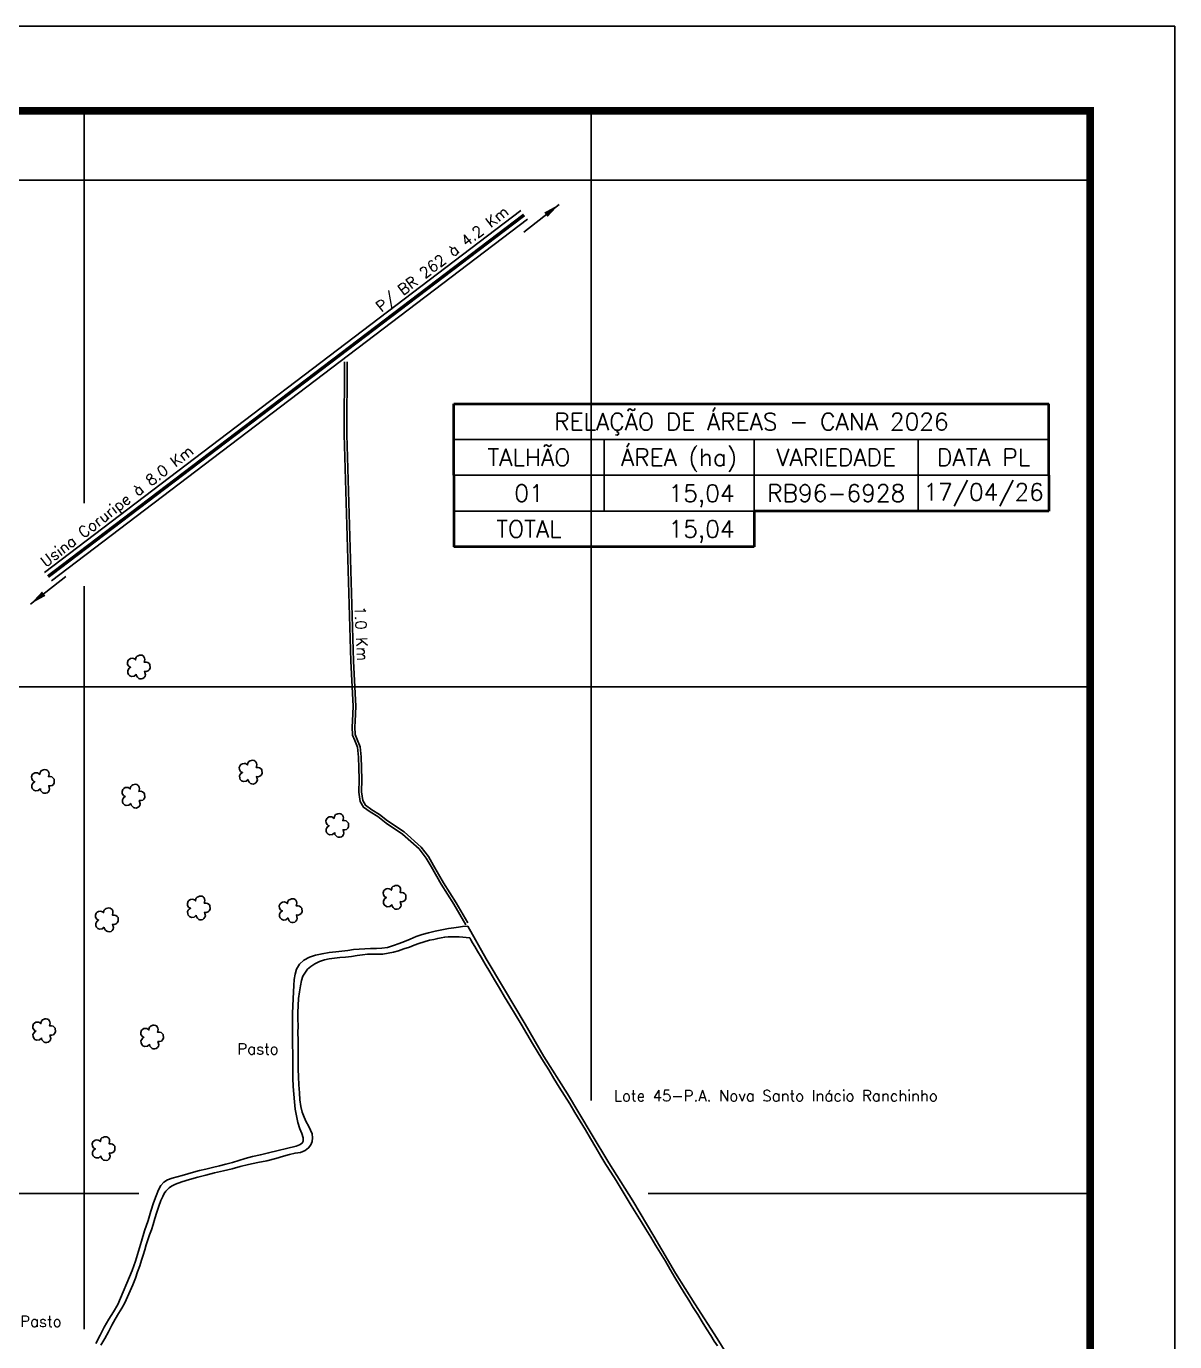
# Model space of a CAD drawing. Extents: x 740895 to 741945, y 7812406 to 7813891.
# Drawn here: x 741266 to 741945, y 7813112 to 7813891 of the extents above; entities that cross this region are included whole.
import ezdxf
from ezdxf.enums import TextEntityAlignment as Align

# ---------------------------------------------------------------- set-up
doc = ezdxf.new("R2010")
doc.units = 0
for name, pattern in [('CENTER2', [1.125, 0.75, -0.125, 0.125, -0.125]), ('CONTINUO', [0]), ('LIN0', [0])]:
    doc.linetypes.add(name, pattern=pattern)
for name, color, linetype in [('0114000158', 1, 'Continuous'), ('0114000158001', 5, 'Continuous'), ('_SIMBOLO ARVORE', 118, 'Continuous'), ('ESTRADA', 1, 'Continuous'), ('MARGEM', 5, 'Continuous'), ('QUADRO_DE_AREAS_CANA_2023', 7, 'Continuous'), ('TEXTO CONFRONTANTES', 7, 'Continuous')]:
    doc.layers.add(name, color=color, linetype=linetype)
doc.layers.add('TEXTO_DIVERSOS', color=7, linetype='Continuous', lineweight=5)
doc.styles.add('Simplex', font='simplex.shx')
doc.styles.get("Standard").update_dxf_attribs({"font": 'arial.ttf'})
doc.dimstyles.new('ISO-25', dxfattribs={"dimtxt": 2.5, "dimasz": 2.5, "dimexe": 1.25, "dimexo": 0.625, "dimtad": 1, "dimtxsty": 'Standard', "dimcen": 2.5, "dimadec": 0, "dimazin": 0, "dimtfac": 1, "dimtmove": 0, "dimatfit": 3, "dimfxl": 1, "dimarcsym": 0})

msp = doc.modelspace()

# ---------------------------------------------------------------- linework, layer by layer
at = {"color": 8}
for p, q in [((741300, 7813608.82), (741300, 7813841.02)), ((741600, 7813255.14), (741600, 7813841.02)), ((740945.41, 7813800), (741895.41, 7813800)), ((741300, 7813119.82), (741300, 7813559.55)), ((740945.41, 7813500), (741895.41, 7813500)), ((740945.41, 7813200), (741332.36, 7813200)), ((741633.76, 7813200), (741895.41, 7813200))]:
    msp.add_line(p, q, dxfattribs=at)
at = {"layer": '0114000158'}
msp.add_lwpolyline([(741306.89, 7813111.28), (741309.35, 7813116.15), (741311.76, 7813120.91), (741314.55, 7813125.64), (741317.3, 7813130.12), (741319.94, 7813134.46), (741328.36, 7813154.59), (741330.27, 7813160.09), (741332.16, 7813165.89), (741333.95, 7813171.89), (741335.75, 7813177.98), (741337.79, 7813184.06), (741339.49, 7813189.62), (741341.03, 7813194.49), (741342.5, 7813198.71), (741343.87, 7813202.19), (741345.38, 7813204.84), (741347.04, 7813206.71), (741349.24, 7813208.11), (741351.99, 7813209.14), (741354.97, 7813209.95), (741358.04, 7813210.79), (741361.27, 7813211.73), (741364.69, 7813212.74), (741368.27, 7813213.61), (741372.01, 7813214.54), (741375.95, 7813215.46), (741379.99, 7813216.39), (741383.88, 7813217.43), (741387.68, 7813218.39), (741391.57, 7813219.58), (741395.25, 7813220.74), (741399.51, 7813221.97), (741404.27, 7813223.04), (741409.06, 7813224.09), (741425.41, 7813228.11), (741427.47, 7813228.88), (741428.9, 7813229.85), (741429.58, 7813231.11), (741429.49, 7813233), (741428.69, 7813235.52), (741427.57, 7813238.42), (741426.35, 7813242.16), (741425.53, 7813246.03), (741424.88, 7813250.03), (741424.35, 7813254.37), (741424.04, 7813258.9), (741423.74, 7813263.5), (741423.54, 7813268.4), (741423.46, 7813273.36), (741423.41, 7813278.23), (741423.36, 7813283.09), (741423.35, 7813287.95), (741423.28, 7813292.85), (741423.24, 7813297.73), (741423.18, 7813302.34), (741423.23, 7813306.73), (741423.36, 7813311.13), (741423.62, 7813315.4), (741423.84, 7813319.44), (741424.05, 7813323.19), (741424.27, 7813326.73), (741424.77, 7813329.97), (741425.67, 7813332.97), (741427.41, 7813335.79), (741429.99, 7813338.18), (741433.28, 7813339.9), (741436.9, 7813341.07), (741440.75, 7813342), (741444.86, 7813342.71), (741448.83, 7813343.13), (741452.55, 7813343.52), (741456.09, 7813344.01), (741459.33, 7813344.49), (741462.72, 7813344.75), (741466.07, 7813344.99), (741469.45, 7813345.18), (741472.99, 7813345.1), (741476.18, 7813345.26), (741479.51, 7813345.77), (741482.99, 7813346.96), (741486.32, 7813348.08), (741489.51, 7813349.35), (741492.94, 7813350.73), (741496.41, 7813352.23), (741500.02, 7813353.38), (741503.79, 7813354.47), (741507.73, 7813355.37), (741511.74, 7813356.17), (741515.61, 7813356.91), (741518.8, 7813357.35), (741521.5, 7813357.73), (741523.82, 7813358.05), (741526.96, 7813358.43), (741537.85, 7813339.02), (741548.07, 7813321.79), (741560.87, 7813300.3), (741572.1, 7813281.25), (741586.02, 7813258.99), (741600.05, 7813235.62), (741610.57, 7813218.14), (741624.69, 7813195.68), (741637.19, 7813174.84), (741650, 7813152.9), (741661.43, 7813134.86), (741674.64, 7813114.33), (741683.38, 7813100.2)], dxfattribs=at)
at = {"layer": '0114000158001', "flags": 128}
msp.add_lwpolyline([(741674.73, 7813109.85), (741672.92, 7813112.66), (741670.77, 7813116.05), (741668.29, 7813119.98), (741665.72, 7813124.1), (741663.07, 7813128.36), (741660.45, 7813132.68), (741657.79, 7813137), (741655.04, 7813141.27), (741652.28, 7813145.76), (741649.55, 7813150.43), (741646.75, 7813155.18), (741643.94, 7813159.96), (741641.04, 7813164.72), (741638.13, 7813169.44), (741635.28, 7813174.15), (741632.45, 7813178.88), (741629.62, 7813183.59), (741626.74, 7813188.29), (741623.8, 7813193.03), (741620.8, 7813197.91), (741617.73, 7813202.88), (741614.73, 7813207.86), (741611.73, 7813212.64), (741608.72, 7813217.34), (741605.79, 7813222.26), (741602.84, 7813227.4), (741599.71, 7813232.59), (741596.58, 7813237.8), (741593.48, 7813242.98), (741590.42, 7813248.08), (741587.35, 7813253.08), (741584.26, 7813258.09), (741581.14, 7813263.11), (741577.96, 7813268.16), (741574.88, 7813273.26), (741571.79, 7813278.23), (741568.65, 7813283.43), (741565.37, 7813288.88), (741562.03, 7813294.68), (741558.64, 7813300.35), (741555.27, 7813305.89), (741551.98, 7813311.29), (741548.8, 7813316.51), (741545.79, 7813321.6), (741542.88, 7813326.59), (741540.01, 7813331.37), (741537.33, 7813335.81), (741534.85, 7813339.96), (741532.72, 7813343.51), (741531.17, 7813346.25), (741529.85, 7813348.52), (741528.89, 7813350.2), (741528.12, 7813351.52), (741521.87, 7813352.11), (741517.6, 7813352.06), (741515.37, 7813351.99), (741513.32, 7813351.85), (741511.28, 7813351.44), (741509.2, 7813351.09), (741506.87, 7813350.52), (741504.37, 7813350.05), (741501.24, 7813349.12), (741498.05, 7813348.11), (741495.31, 7813347.05), (741492.41, 7813345.95), (741489.24, 7813344.85), (741486.06, 7813343.7), (741482.98, 7813343), (741479.82, 7813342.3), (741476.7, 7813341.81), (741473.54, 7813341.85), (741470.7, 7813341.84), (741467.68, 7813341.74), (741464.64, 7813341.36), (741461.52, 7813340.88), (741458.11, 7813340.42), (741454.54, 7813340), (741451.2, 7813339.79), (741448.07, 7813339.45), (741445.01, 7813339.02), (741442.11, 7813338.32), (741439.29, 7813337.44), (741436.45, 7813335.99), (741434.03, 7813334.4), (741432.1, 7813332.82), (741429.35, 7813328.7), (741428.55, 7813326.16), (741428.03, 7813323.02), (741427.38, 7813319.44), (741426.88, 7813315.56), (741426.6, 7813311.39), (741426.49, 7813307.3), (741426.47, 7813303.35), (741426.52, 7813299.41), (741426.46, 7813295.18), (741426.54, 7813291.02), (741426.63, 7813286.58), (741426.59, 7813282.32), (741426.63, 7813278.01), (741426.69, 7813273.78), (741426.82, 7813269.21), (741427.06, 7813264.37), (741427.33, 7813259.63), (741427.53, 7813255.46), (741428.19, 7813251.64), (741429.02, 7813248.17), (741430.14, 7813245.19), (741431.4, 7813242.5), (741432.66, 7813240.06), (741433.89, 7813237.66), (741434.86, 7813235.38), (741435.13, 7813233.04), (741434.9, 7813230.94), (741434.18, 7813228.89), (741432.82, 7813227.02), (741430.77, 7813225.48), (741427.93, 7813224.44), (741424.77, 7813224.01), (741421.5, 7813223.12), (741417.88, 7813222.11), (741413.37, 7813220.79), (741408.15, 7813219.49), (741402.64, 7813218.35), (741397.13, 7813217.2), (741392.28, 7813215.99), (741387.46, 7813214.73), (741382.46, 7813213.57), (741377.16, 7813212.26), (741372, 7813210.98), (741367.17, 7813209.74), (741362.36, 7813208.4), (741357.78, 7813207.06), (741354, 7813205.67), (741351.67, 7813204.41), (741350.21, 7813203.53), (741349.21, 7813202.52), (741348.29, 7813201.4), (741347.38, 7813200.16), (741346.47, 7813198.39), (741345.33, 7813195.86), (741344.11, 7813192.61), (741342.91, 7813188.98), (741341.8, 7813185.23), (741340.71, 7813181.8), (741339.74, 7813178.52), (741338.62, 7813175.61), (741337.69, 7813172.72), (741336.72, 7813169.71), (741335.8, 7813166.68), (741334.91, 7813163.66), (741333.88, 7813160.57), (741332.8, 7813157.3), (741331.6, 7813153.71), (741330.23, 7813149.89), (741328.7, 7813146.11), (741327.15, 7813142.44), (741325.54, 7813138.86), (741323.93, 7813135.39), (741322.17, 7813132.11), (741320.35, 7813128.99), (741318.38, 7813125.7), (741316.34, 7813122.1), (741314.3, 7813118.23), (741312.12, 7813114.21), (741309.85, 7813110.28)], dxfattribs=at)
at = {"layer": '_SIMBOLO ARVORE', "linetype": 'CONTINUO'}
for points in [[(741330.73, 7813507.39, 0), (741329.52, 7813506.37, 0), (741327.98, 7813506.19, 0), (741326.88, 7813506.62, 0), (741326.1, 7813507.39, 0), (741325.77, 7813508.27, 0), (741325.69, 7813509.56, 0), (741326.11, 7813510.38, 0), (741326.55, 7813510.99, 0), (741327.44, 7813511.59, 0), (741326.87, 7813511.77, 0), (741326.32, 7813512.23, 0), (741325.66, 7813513.26, 0), (741325.54, 7813514.49, 0), (741326.02, 7813515.77, 0), (741326.51, 7813516.23, 0), (741327.42, 7813516.79, 0), (741328.37, 7813516.91, 0), (741329.13, 7813516.8, 0), (741329.73, 7813516.53, 0), (741330.39, 7813515.94, 0), (741330.59, 7813517.06, 0), (741330.76, 7813517.51, 0), (741331.25, 7813518.13, 0), (741331.98, 7813518.4, 0), (741332.7, 7813518.72, 0), (741333.5, 7813518.79, 0), (741334.26, 7813518.69, 0), (741334.88, 7813518.36, 0), (741335.34, 7813517.86, 0), (741335.74, 7813517.07, 0), (741335.9, 7813516.19, 0), (741335.54, 7813514.61, 0), (741336.64, 7813514.63, 0), (741337.55, 7813514.41, 0), (741338.41, 7813513.73, 0), (741338.89, 7813513.18, 0), (741339.02, 7813511.02, 0), (741338.48, 7813510.05, 0), (741337.78, 7813509.4, 0), (741336.67, 7813509.1, 0), (741335.69, 7813509.19, 0), (741336.21, 7813507.17, 0), (741335.98, 7813506.3, 0), (741335.39, 7813505.48, 0), (741334.75, 7813504.97, 0), (741333.83, 7813504.74, 0), (741332.92, 7813504.8, 0), (741332.24, 7813504.99, 0), (741331.46, 7813505.76, 0), (741330.93, 7813506.45, 0), (741330.77, 7813507.5, 0)], [(741273.97, 7813439.64, 0), (741272.76, 7813438.62, 0), (741271.22, 7813438.44, 0), (741270.12, 7813438.87, 0), (741269.34, 7813439.63, 0), (741269.01, 7813440.51, 0), (741268.93, 7813441.81, 0), (741269.35, 7813442.63, 0), (741269.79, 7813443.23, 0), (741270.68, 7813443.83, 0), (741270.11, 7813444.01, 0), (741269.56, 7813444.47, 0), (741268.9, 7813445.51, 0), (741268.78, 7813446.74, 0), (741269.26, 7813448.02, 0), (741269.75, 7813448.48, 0), (741270.66, 7813449.03, 0), (741271.61, 7813449.16, 0), (741272.37, 7813449.05, 0), (741272.97, 7813448.77, 0), (741273.63, 7813448.18, 0), (741273.83, 7813449.31, 0), (741274, 7813449.76, 0), (741274.49, 7813450.38, 0), (741275.22, 7813450.65, 0), (741275.94, 7813450.97, 0), (741276.74, 7813451.04, 0), (741277.5, 7813450.93, 0), (741278.12, 7813450.6, 0), (741278.58, 7813450.11, 0), (741278.98, 7813449.31, 0), (741279.14, 7813448.43, 0), (741278.77, 7813446.86, 0), (741279.88, 7813446.87, 0), (741280.79, 7813446.65, 0), (741281.65, 7813445.97, 0), (741282.13, 7813445.43, 0), (741282.26, 7813443.26, 0), (741281.72, 7813442.29, 0), (741281.02, 7813441.65, 0), (741279.91, 7813441.35, 0), (741278.93, 7813441.43, 0), (741279.45, 7813439.41, 0), (741279.22, 7813438.55, 0), (741278.63, 7813437.72, 0), (741277.99, 7813437.21, 0), (741277.07, 7813436.99, 0), (741276.16, 7813437.04, 0), (741275.48, 7813437.23, 0), (741274.7, 7813438, 0), (741274.17, 7813438.69, 0), (741274.01, 7813439.74, 0)], [(741396.95, 7813445.11, 0), (741395.74, 7813444.09, 0), (741394.2, 7813443.92, 0), (741393.1, 7813444.34, 0), (741392.32, 7813445.11, 0), (741392, 7813445.99, 0), (741391.91, 7813447.28, 0), (741392.33, 7813448.1, 0), (741392.77, 7813448.71, 0), (741393.66, 7813449.31, 0), (741393.1, 7813449.49, 0), (741392.54, 7813449.95, 0), (741391.88, 7813450.98, 0), (741391.77, 7813452.21, 0), (741392.24, 7813453.49, 0), (741392.74, 7813453.95, 0), (741393.64, 7813454.51, 0), (741394.59, 7813454.63, 0), (741395.35, 7813454.53, 0), (741395.95, 7813454.25, 0), (741396.61, 7813453.66, 0), (741396.81, 7813454.78, 0), (741396.98, 7813455.23, 0), (741397.47, 7813455.86, 0), (741398.2, 7813456.12, 0), (741398.92, 7813456.44, 0), (741399.72, 7813456.52, 0), (741400.49, 7813456.41, 0), (741401.1, 7813456.08, 0), (741401.56, 7813455.58, 0), (741401.97, 7813454.79, 0), (741402.12, 7813453.91, 0), (741401.76, 7813452.33, 0), (741402.86, 7813452.35, 0), (741403.77, 7813452.13, 0), (741404.63, 7813451.45, 0), (741405.11, 7813450.91, 0), (741405.24, 7813448.74, 0), (741404.71, 7813447.77, 0), (741404, 7813447.12, 0), (741402.89, 7813446.83, 0), (741401.92, 7813446.91, 0), (741402.44, 7813444.89, 0), (741402.2, 7813444.03, 0), (741401.61, 7813443.2, 0), (741400.97, 7813442.69, 0), (741400.05, 7813442.46, 0), (741399.15, 7813442.52, 0), (741398.47, 7813442.71, 0), (741397.69, 7813443.48, 0), (741397.15, 7813444.17, 0), (741396.99, 7813445.22, 0)], [(741327.58, 7813430.93, 0), (741326.37, 7813429.91, 0), (741324.82, 7813429.73, 0), (741323.72, 7813430.16, 0), (741322.95, 7813430.93, 0), (741322.62, 7813431.81, 0), (741322.54, 7813433.1, 0), (741322.96, 7813433.92, 0), (741323.4, 7813434.53, 0), (741324.29, 7813435.13, 0), (741323.72, 7813435.31, 0), (741323.17, 7813435.77, 0), (741322.51, 7813436.8, 0), (741322.39, 7813438.03, 0), (741322.86, 7813439.31, 0), (741323.36, 7813439.77, 0), (741324.27, 7813440.33, 0), (741325.22, 7813440.45, 0), (741325.98, 7813440.34, 0), (741326.58, 7813440.07, 0), (741327.24, 7813439.48, 0), (741327.44, 7813440.6, 0), (741327.61, 7813441.05, 0), (741328.1, 7813441.67, 0), (741328.83, 7813441.94, 0), (741329.55, 7813442.26, 0), (741330.35, 7813442.33, 0), (741331.11, 7813442.23, 0), (741331.73, 7813441.9, 0), (741332.19, 7813441.4, 0), (741332.59, 7813440.61, 0), (741332.75, 7813439.73, 0), (741332.38, 7813438.15, 0), (741333.49, 7813438.17, 0), (741334.4, 7813437.95, 0), (741335.26, 7813437.27, 0), (741335.73, 7813436.72, 0), (741335.86, 7813434.56, 0), (741335.33, 7813433.59, 0), (741334.63, 7813432.94, 0), (741333.52, 7813432.64, 0), (741332.54, 7813432.73, 0), (741333.06, 7813430.71, 0), (741332.82, 7813429.84, 0), (741332.24, 7813429.02, 0), (741331.59, 7813428.51, 0), (741330.68, 7813428.28, 0), (741329.77, 7813428.34, 0), (741329.09, 7813428.53, 0), (741328.31, 7813429.3, 0), (741327.78, 7813429.99, 0), (741327.62, 7813431.04, 0)], [(741448.2, 7813413.6, 0), (741446.98, 7813412.58, 0), (741445.44, 7813412.4, 0), (741444.34, 7813412.83, 0), (741443.56, 7813413.59, 0), (741443.24, 7813414.47, 0), (741443.15, 7813415.77, 0), (741443.57, 7813416.59, 0), (741444.02, 7813417.19, 0), (741444.9, 7813417.8, 0), (741444.34, 7813417.98, 0), (741443.78, 7813418.44, 0), (741443.13, 7813419.47, 0), (741443.01, 7813420.7, 0), (741443.48, 7813421.98, 0), (741443.98, 7813422.44, 0), (741444.88, 7813422.99, 0), (741445.83, 7813423.12, 0), (741446.6, 7813423.01, 0), (741447.2, 7813422.73, 0), (741447.86, 7813422.14, 0), (741448.05, 7813423.27, 0), (741448.22, 7813423.72, 0), (741448.71, 7813424.34, 0), (741449.45, 7813424.61, 0), (741450.16, 7813424.93, 0), (741450.97, 7813425, 0), (741451.73, 7813424.89, 0), (741452.35, 7813424.57, 0), (741452.81, 7813424.07, 0), (741453.21, 7813423.28, 0), (741453.36, 7813422.39, 0), (741453, 7813420.82, 0), (741454.1, 7813420.84, 0), (741455.01, 7813420.62, 0), (741455.87, 7813419.94, 0), (741456.35, 7813419.39, 0), (741456.48, 7813417.22, 0), (741455.95, 7813416.25, 0), (741455.24, 7813415.61, 0), (741454.13, 7813415.31, 0), (741453.16, 7813415.4, 0), (741453.68, 7813413.37, 0), (741453.44, 7813412.51, 0), (741452.85, 7813411.69, 0), (741452.21, 7813411.17, 0), (741451.3, 7813410.95, 0), (741450.39, 7813411, 0), (741449.71, 7813411.2, 0), (741448.93, 7813411.96, 0), (741448.4, 7813412.65, 0), (741448.23, 7813413.7, 0)], [(741482.1, 7813371.05, 0), (741480.88, 7813370.03, 0), (741479.34, 7813369.86, 0), (741478.24, 7813370.28, 0), (741477.46, 7813371.05, 0), (741477.14, 7813371.93, 0), (741477.05, 7813373.23, 0), (741477.47, 7813374.04, 0), (741477.91, 7813374.65, 0), (741478.8, 7813375.25, 0), (741478.24, 7813375.43, 0), (741477.68, 7813375.89, 0), (741477.02, 7813376.92, 0), (741476.91, 7813378.15, 0), (741477.38, 7813379.44, 0), (741477.88, 7813379.89, 0), (741478.78, 7813380.45, 0), (741479.73, 7813380.58, 0), (741480.49, 7813380.47, 0), (741481.1, 7813380.19, 0), (741481.75, 7813379.6, 0), (741481.95, 7813380.72, 0), (741482.12, 7813381.17, 0), (741482.61, 7813381.8, 0), (741483.35, 7813382.07, 0), (741484.06, 7813382.38, 0), (741484.87, 7813382.46, 0), (741485.63, 7813382.35, 0), (741486.25, 7813382.02, 0), (741486.7, 7813381.53, 0), (741487.11, 7813380.73, 0), (741487.26, 7813379.85, 0), (741486.9, 7813378.28, 0), (741488, 7813378.29, 0), (741488.91, 7813378.07, 0), (741489.77, 7813377.39, 0), (741490.25, 7813376.85, 0), (741490.38, 7813374.68, 0), (741489.85, 7813373.71, 0), (741489.14, 7813373.06, 0), (741488.03, 7813372.77, 0), (741487.06, 7813372.85, 0), (741487.58, 7813370.83, 0), (741487.34, 7813369.97, 0), (741486.75, 7813369.14, 0), (741486.11, 7813368.63, 0), (741485.19, 7813368.41, 0), (741484.29, 7813368.46, 0), (741483.61, 7813368.65, 0), (741482.83, 7813369.42, 0), (741482.3, 7813370.11, 0), (741482.13, 7813371.16, 0)], [(741366.21, 7813364.75, 0), (741365, 7813363.73, 0), (741363.45, 7813363.55, 0), (741362.35, 7813363.98, 0), (741361.57, 7813364.75, 0), (741361.25, 7813365.63, 0), (741361.16, 7813366.92, 0), (741361.59, 7813367.74, 0), (741362.03, 7813368.35, 0), (741362.92, 7813368.95, 0), (741362.35, 7813369.13, 0), (741361.79, 7813369.59, 0), (741361.14, 7813370.62, 0), (741361.02, 7813371.85, 0), (741361.49, 7813373.13, 0), (741361.99, 7813373.59, 0), (741362.9, 7813374.15, 0), (741363.85, 7813374.27, 0), (741364.61, 7813374.16, 0), (741365.21, 7813373.89, 0), (741365.87, 7813373.3, 0), (741366.07, 7813374.42, 0), (741366.23, 7813374.87, 0), (741366.73, 7813375.49, 0), (741367.46, 7813375.76, 0), (741368.18, 7813376.08, 0), (741368.98, 7813376.15, 0), (741369.74, 7813376.05, 0), (741370.36, 7813375.72, 0), (741370.82, 7813375.22, 0), (741371.22, 7813374.43, 0), (741371.38, 7813373.55, 0), (741371.01, 7813371.97, 0), (741372.11, 7813371.99, 0), (741373.03, 7813371.77, 0), (741373.89, 7813371.09, 0), (741374.36, 7813370.54, 0), (741374.49, 7813368.38, 0), (741373.96, 7813367.41, 0), (741373.26, 7813366.76, 0), (741372.14, 7813366.46, 0), (741371.17, 7813366.55, 0), (741371.69, 7813364.53, 0), (741371.45, 7813363.66, 0), (741370.87, 7813362.84, 0), (741370.22, 7813362.33, 0), (741369.31, 7813362.1, 0), (741368.4, 7813362.16, 0), (741367.72, 7813362.35, 0), (741366.94, 7813363.12, 0), (741366.41, 7813363.81, 0), (741366.25, 7813364.86, 0)], [(741420.6, 7813363.18, 0), (741419.39, 7813362.16, 0), (741417.85, 7813361.98, 0), (741416.75, 7813362.41, 0), (741415.97, 7813363.17, 0), (741415.65, 7813364.05, 0), (741415.56, 7813365.35, 0), (741415.98, 7813366.17, 0), (741416.42, 7813366.77, 0), (741417.31, 7813367.37, 0), (741416.75, 7813367.55, 0), (741416.19, 7813368.01, 0), (741415.53, 7813369.05, 0), (741415.42, 7813370.28, 0), (741415.89, 7813371.56, 0), (741416.39, 7813372.02, 0), (741417.29, 7813372.57, 0), (741418.24, 7813372.7, 0), (741419, 7813372.59, 0), (741419.6, 7813372.31, 0), (741420.26, 7813371.72, 0), (741420.46, 7813372.85, 0), (741420.63, 7813373.29, 0), (741421.12, 7813373.92, 0), (741421.86, 7813374.19, 0), (741422.57, 7813374.5, 0), (741423.38, 7813374.58, 0), (741424.14, 7813374.47, 0), (741424.75, 7813374.14, 0), (741425.21, 7813373.65, 0), (741425.62, 7813372.85, 0), (741425.77, 7813371.97, 0), (741425.41, 7813370.4, 0), (741426.51, 7813370.41, 0), (741427.42, 7813370.19, 0), (741428.28, 7813369.51, 0), (741428.76, 7813368.97, 0), (741428.89, 7813366.8, 0), (741428.36, 7813365.83, 0), (741427.65, 7813365.18, 0), (741426.54, 7813364.89, 0), (741425.57, 7813364.97, 0), (741426.09, 7813362.95, 0), (741425.85, 7813362.09, 0), (741425.26, 7813361.26, 0), (741424.62, 7813360.75, 0), (741423.7, 7813360.53, 0), (741422.8, 7813360.58, 0), (741422.12, 7813360.77, 0), (741421.34, 7813361.54, 0), (741420.8, 7813362.23, 0), (741420.64, 7813363.28, 0)], [(741311.81, 7813357.7, 0), (741310.6, 7813356.68, 0), (741309.06, 7813356.5, 0), (741307.96, 7813356.93, 0), (741307.18, 7813357.69, 0), (741306.85, 7813358.57, 0), (741306.77, 7813359.87, 0), (741307.19, 7813360.69, 0), (741307.63, 7813361.29, 0), (741308.52, 7813361.9, 0), (741307.95, 7813362.08, 0), (741307.4, 7813362.54, 0), (741306.74, 7813363.57, 0), (741306.62, 7813364.8, 0), (741307.1, 7813366.08, 0), (741307.59, 7813366.54, 0), (741308.5, 7813367.09, 0), (741309.45, 7813367.22, 0), (741310.21, 7813367.11, 0), (741310.81, 7813366.83, 0), (741311.47, 7813366.24, 0), (741311.67, 7813367.37, 0), (741311.84, 7813367.82, 0), (741312.33, 7813368.44, 0), (741313.06, 7813368.71, 0), (741313.78, 7813369.03, 0), (741314.58, 7813369.1, 0), (741315.34, 7813368.99, 0), (741315.96, 7813368.67, 0), (741316.42, 7813368.17, 0), (741316.82, 7813367.38, 0), (741316.98, 7813366.49, 0), (741316.62, 7813364.92, 0), (741317.72, 7813364.94, 0), (741318.63, 7813364.72, 0), (741319.49, 7813364.04, 0), (741319.97, 7813363.49, 0), (741320.1, 7813361.32, 0), (741319.56, 7813360.35, 0), (741318.86, 7813359.71, 0), (741317.75, 7813359.41, 0), (741316.77, 7813359.5, 0), (741317.29, 7813357.47, 0), (741317.06, 7813356.61, 0), (741316.47, 7813355.79, 0), (741315.83, 7813355.27, 0), (741314.91, 7813355.05, 0), (741314, 7813355.1, 0), (741313.32, 7813355.3, 0), (741312.54, 7813356.06, 0), (741312.01, 7813356.75, 0), (741311.85, 7813357.8, 0)], [(741274.7, 7813292.07, 0), (741273.49, 7813291.05, 0), (741271.94, 7813290.87, 0), (741270.84, 7813291.3, 0), (741270.06, 7813292.06, 0), (741269.74, 7813292.94, 0), (741269.65, 7813294.24, 0), (741270.07, 7813295.06, 0), (741270.52, 7813295.66, 0), (741271.41, 7813296.27, 0), (741270.84, 7813296.45, 0), (741270.28, 7813296.91, 0), (741269.63, 7813297.94, 0), (741269.51, 7813299.17, 0), (741269.98, 7813300.45, 0), (741270.48, 7813300.91, 0), (741271.39, 7813301.46, 0), (741272.34, 7813301.59, 0), (741273.1, 7813301.48, 0), (741273.7, 7813301.2, 0), (741274.36, 7813300.62, 0), (741274.56, 7813301.74, 0), (741274.72, 7813302.19, 0), (741275.22, 7813302.81, 0), (741275.95, 7813303.08, 0), (741276.66, 7813303.4, 0), (741277.47, 7813303.47, 0), (741278.23, 7813303.36, 0), (741278.85, 7813303.04, 0), (741279.31, 7813302.54, 0), (741279.71, 7813301.75, 0), (741279.87, 7813300.86, 0), (741279.5, 7813299.29, 0), (741280.6, 7813299.31, 0), (741281.52, 7813299.09, 0), (741282.38, 7813298.41, 0), (741282.85, 7813297.86, 0), (741282.98, 7813295.69, 0), (741282.45, 7813294.72, 0), (741281.75, 7813294.08, 0), (741280.63, 7813293.78, 0), (741279.66, 7813293.87, 0), (741280.18, 7813291.84, 0), (741279.94, 7813290.98, 0), (741279.36, 7813290.16, 0), (741278.71, 7813289.65, 0), (741277.8, 7813289.42, 0), (741276.89, 7813289.47, 0), (741276.21, 7813289.67, 0), (741275.43, 7813290.43, 0), (741274.9, 7813291.13, 0), (741274.74, 7813292.17, 0)], [(741338.62, 7813288.33, 0), (741337.4, 7813287.31, 0), (741335.86, 7813287.13, 0), (741334.76, 7813287.56, 0), (741333.98, 7813288.32, 0), (741333.66, 7813289.2, 0), (741333.57, 7813290.5, 0), (741333.99, 7813291.32, 0), (741334.44, 7813291.92, 0), (741335.32, 7813292.53, 0), (741334.76, 7813292.71, 0), (741334.2, 7813293.17, 0), (741333.55, 7813294.2, 0), (741333.43, 7813295.43, 0), (741333.9, 7813296.71, 0), (741334.4, 7813297.17, 0), (741335.3, 7813297.72, 0), (741336.26, 7813297.85, 0), (741337.02, 7813297.74, 0), (741337.62, 7813297.46, 0), (741338.28, 7813296.87, 0), (741338.47, 7813298, 0), (741338.64, 7813298.45, 0), (741339.13, 7813299.07, 0), (741339.87, 7813299.34, 0), (741340.58, 7813299.66, 0), (741341.39, 7813299.73, 0), (741342.15, 7813299.62, 0), (741342.77, 7813299.3, 0), (741343.23, 7813298.8, 0), (741343.63, 7813298.01, 0), (741343.79, 7813297.12, 0), (741343.42, 7813295.55, 0), (741344.52, 7813295.57, 0), (741345.44, 7813295.35, 0), (741346.29, 7813294.67, 0), (741346.77, 7813294.12, 0), (741346.9, 7813291.95, 0), (741346.37, 7813290.98, 0), (741345.66, 7813290.34, 0), (741344.55, 7813290.04, 0), (741343.58, 7813290.13, 0), (741344.1, 7813288.1, 0), (741343.86, 7813287.24, 0), (741343.28, 7813286.42, 0), (741342.63, 7813285.9, 0), (741341.72, 7813285.68, 0), (741340.81, 7813285.73, 0), (741340.13, 7813285.93, 0), (741339.35, 7813286.69, 0), (741338.82, 7813287.38, 0), (741338.66, 7813288.43, 0)], [(741309.86, 7813222.31, 0), (741308.65, 7813221.29, 0), (741307.11, 7813221.11, 0), (741306.01, 7813221.54, 0), (741305.23, 7813222.31, 0), (741304.91, 7813223.19, 0), (741304.82, 7813224.48, 0), (741305.24, 7813225.3, 0), (741305.68, 7813225.91, 0), (741306.57, 7813226.51, 0), (741306.01, 7813226.69, 0), (741305.45, 7813227.15, 0), (741304.79, 7813228.18, 0), (741304.67, 7813229.41, 0), (741305.15, 7813230.69, 0), (741305.64, 7813231.15, 0), (741306.55, 7813231.71, 0), (741307.5, 7813231.83, 0), (741308.26, 7813231.72, 0), (741308.86, 7813231.45, 0), (741309.52, 7813230.86, 0), (741309.72, 7813231.98, 0), (741309.89, 7813232.43, 0), (741310.38, 7813233.05, 0), (741311.11, 7813233.32, 0), (741311.83, 7813233.64, 0), (741312.63, 7813233.71, 0), (741313.39, 7813233.61, 0), (741314.01, 7813233.28, 0), (741314.47, 7813232.78, 0), (741314.87, 7813231.99, 0), (741315.03, 7813231.11, 0), (741314.67, 7813229.53, 0), (741315.77, 7813229.55, 0), (741316.68, 7813229.33, 0), (741317.54, 7813228.65, 0), (741318.02, 7813228.1, 0), (741318.15, 7813225.94, 0), (741317.62, 7813224.97, 0), (741316.91, 7813224.32, 0), (741315.8, 7813224.02, 0), (741314.82, 7813224.11, 0), (741315.34, 7813222.09, 0), (741315.11, 7813221.22, 0), (741314.52, 7813220.4, 0), (741313.88, 7813219.89, 0), (741312.96, 7813219.66, 0), (741312.05, 7813219.72, 0), (741311.37, 7813219.91, 0), (741310.59, 7813220.68, 0), (741310.06, 7813221.37, 0), (741309.9, 7813222.42, 0)]]:
    msp.add_polyline3d(points, dxfattribs=at)
at = {"layer": 'ESTRADA'}
for points in [[(741558.44, 7813781.9), (741276.54, 7813567.74)], [(741562.28, 7813776.84), (741280.54, 7813562.81)], [(741525.8, 7813359.06), (741518.79, 7813371.31), (741511.18, 7813383.11), (741505.38, 7813393.56), (741502.44, 7813398.67), (741498.27, 7813404.1), (741488.4, 7813412.85), (741478.6, 7813419.4), (741473.81, 7813423.18), (741469.3, 7813425.92), (741465.27, 7813428.77), (741463.31, 7813432.14), (741462.6, 7813437.74), (741462.74, 7813445.22), (741462.54, 7813452.02), (741462.4, 7813458.42), (741461.68, 7813464.21), (741460.11, 7813468.31), (741458.83, 7813471.41), (741458.51, 7813476.25), (741458.69, 7813479.67), (741459.2, 7813488.54), (741457.82, 7813515.22), (741453.84, 7813649.43), (741454.07, 7813692.32)], [(741526.96, 7813360.23), (741520.14, 7813372.13), (741512.54, 7813383.93), (741506.76, 7813394.34), (741503.77, 7813399.56), (741499.43, 7813405.19), (741489.37, 7813414.11), (741479.54, 7813420.69), (741474.71, 7813424.49), (741470.18, 7813427.25), (741466.47, 7813429.87), (741464.84, 7813432.66), (741464.19, 7813437.83), (741464.33, 7813445.23), (741464.13, 7813452.06), (741463.99, 7813458.53), (741463.24, 7813464.59), (741461.59, 7813468.9), (741460.4, 7813471.78), (741460.1, 7813476.26), (741460.27, 7813479.58), (741460.79, 7813488.53), (741459.41, 7813515.29), (741455.43, 7813649.44), (741455.66, 7813692.32)]]:
    msp.add_lwpolyline(points, dxfattribs=at)
at = {"layer": 'ESTRADA', "linetype": 'CENTER2', "ltscale": 80, "const_width": 2}
msp.add_lwpolyline([(741560.36, 7813779.37), (741278.54, 7813565.28)], dxfattribs=at)
at = {"layer": 'MARGEM', "color": 174, "linetype": 'LIN0', "flags": 128}
msp.add_lwpolyline([(741945.41, 7812406.02), (741945.41, 7813891.02), (740895.41, 7813891.02), (740895.41, 7812406.02)], close=True, dxfattribs=at)
at = {"layer": 'MARGEM', "color": 174, "linetype": 'LIN0', "const_width": 4.54, "flags": 128}
msp.add_lwpolyline([(741895.41, 7812573.22), (741895.41, 7813841.02), (740945.41, 7813841.02), (740945.41, 7812573.22)], close=True, dxfattribs=at)
at = {"layer": 'QUADRO_DE_AREAS_CANA_2023', "color": 174, "linetype": 'ByBlock', "lineweight": 40}
for p, q in [((741518.79, 7813625.23), (741518.79, 7813667.59)), ((741518.79, 7813667.59), (741871.01, 7813667.59)), ((741871.01, 7813625.23), (741871.01, 7813667.59)), ((741518.79, 7813625.23), (741518.79, 7813582.88)), ((741871.01, 7813625.23), (741871.01, 7813604.06)), ((741696.48, 7813604.06), (741696.48, 7813582.88)), ((741871.01, 7813604.06), (741696.48, 7813604.06)), ((741696.48, 7813582.88), (741518.79, 7813582.88))]:
    msp.add_line(p, q, dxfattribs=at)
at = {"layer": 'QUADRO_DE_AREAS_CANA_2023', "linetype": 'Continuous'}
for p, q in [((741871.01, 7813646.41), (741518.79, 7813646.41)), ((741607.64, 7813646.41), (741607.64, 7813604.06)), ((741696.48, 7813646.41), (741696.48, 7813604.06)), ((741793.66, 7813646.41), (741793.66, 7813604.06)), ((741871.01, 7813625.23), (741518.79, 7813625.23)), ((741696.48, 7813604.06), (741518.79, 7813604.06))]:
    msp.add_line(p, q, dxfattribs=at)

# ---------------------------------------------------------------- texts
at = {"layer": 'QUADRO_DE_AREAS_CANA_2023', "linetype": 'Continuous', "style": 'Simplex'}
for s, height, p in [('RELAÇÃO DE ÁREAS - CANA 2026', 10.1442, (741694.9, 7813657)), ('TALHÃO', 10.144, (741563.22, 7813635.82)), ('ÁREA (ha)', 10.144, (741652.06, 7813635.82)), ('VARIEDADE', 10.144, (741745.07, 7813635.82)), ('DATA PL', 10.144, (741832.34, 7813635.82)), ('17/04/26', 10.144, (741832.33, 7813615.33)), ('01', 10.144, (741563.22, 7813614.65)), ('RB96-6928', 10.144, (741745.07, 7813614.65)), ('TOTAL', 10.144, (741563.22, 7813593.47))]:
    msp.add_text(s, height=height, dxfattribs=at).set_placement(p, align=Align.MIDDLE_CENTER)
for p in [(741684.93, 7813609.52), (741684.93, 7813588.34)]:
    msp.add_text('15,04', height=10.144, dxfattribs=at).set_placement(p, align=Align.RIGHT)
at = {"layer": 'TEXTO CONFRONTANTES', "style": 'Simplex'}
for s, p in [('Pasto', (741390.58, 7813282.42)), ('Lote 45-P.A. Nova Santo Inácio Ranchinho', (741613.55, 7813254.68)), ('Pasto', (741262.07, 7813121.12))]:
    msp.add_text(s, height=6.5, dxfattribs=at).set_placement(p)
at = {"layer": 'TEXTO_DIVERSOS', "style": 'Simplex'}
for s, rotation, p in [('P/ BR 262 à 4.2 Km', 37.63065, (741475.74, 7813721.43)), ('Usina Coruripe à 8.0 Km', 37.63065, (741277.23, 7813570.5)), ('1.0 Km', 272.8712, (741459.99, 7813547.58))]:
    msp.add_text(s, height=6.5, rotation=rotation, dxfattribs=at).set_placement(p)

# ---------------------------------------------------------------- leaders
for points in [[(741581.12, 7813785.63), (741560.08, 7813769.25)], [(741268.11, 7813549), (741289.15, 7813565.39)]]:
    msp.add_leader(points, dimstyle='ISO-25', override={"dimasz": 10, "dimzin": 0})

doc.saveas('drawing.dxf')
